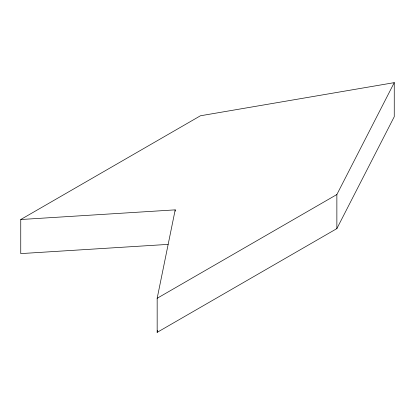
<?xml version="1.0" encoding="UTF-8"?>
<svg xmlns="http://www.w3.org/2000/svg" width="415" height="415" viewBox="0 0 415 415"><rect width="100%" height="100%" fill="white"/><g stroke="black" fill="none" stroke-linecap="round" stroke-linejoin="round"><path stroke-width="0.62" d="M20.75 219.519L200.45 115.775L394.25 82.642L394.25 116.719L336.866 228.608L157.166 332.358L157.166 298.281L175.197 209.866L20.75 219.519L20.75 253.601L168.091 244.388M157.166 332.358L157.55 330.464M336.866 228.608L336.866 194.531L394.25 82.642M157.166 298.281L336.866 194.531M175.197 209.866L175.197 211.152"/></g></svg>
